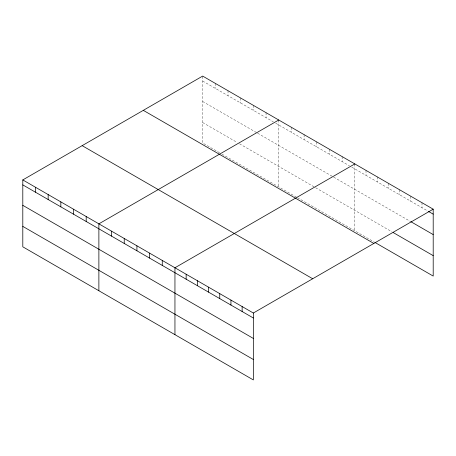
<?xml version="1.0" encoding="UTF-8"?>
<svg xmlns="http://www.w3.org/2000/svg" width="456" height="456" viewBox="0 0 456 456"><rect width="100%" height="100%" fill="white"/><g stroke="black" fill="none" stroke-linecap="round" stroke-linejoin="round"><path stroke-width="0.34" stroke-dasharray="2.28 1.71" d="M202.663 81.048L273.309 121.832M275.726 123.228L349.387 165.756M351.798 167.147L427.893 211.082M202.663 101.483L257.007 132.856M257.611 133.209L333.085 176.78M333.684 177.127L410.218 221.314M202.663 122.539L237.08 142.409M239.497 143.805L314.971 187.376M315.575 187.73L391.949 231.819M219.57 152.737L202.663 142.979L202.663 76.078M221.986 154.134L296.856 197.357M297.46 197.704L374.268 242.05M422.005 202.715L422.005 207.679M410.805 196.251L410.805 201.216M399.61 189.781L399.61 194.752M388.409 183.318L388.409 188.288M377.215 176.854L377.215 181.824M366.014 170.39L366.014 175.355M354.819 163.926L354.819 230.821M342.137 156.602L342.137 161.572M329.46 149.283L329.46 154.253M316.777 141.964L316.777 146.929M304.101 134.645L304.101 139.61M291.424 127.321L291.424 132.291M278.741 120.002L278.741 186.897M266.065 112.683L266.065 117.648M253.382 105.364L253.382 110.329M240.705 98.04L240.705 103.01M228.023 90.721L228.023 95.692M215.346 83.402L215.346 88.367"/><path stroke-width="0.68" d="M22.8 179.926L253.336 313.021L253.336 379.922L22.8 246.821L22.8 179.926L202.663 76.078L433.2 209.179L433.2 276.074L374.855 242.392M278.741 120.002L98.878 223.845L98.878 290.746M354.819 163.926L174.95 267.769L174.95 334.664M253.336 313.021L433.2 209.179M428.486 211.424L433.2 214.143M410.805 221.65L433.2 234.583M393.123 232.503L433.2 255.639M143.309 110.346L373.846 243.447M82.154 145.658L312.691 278.753M22.8 184.891L253.336 317.992M22.8 205.331L253.336 338.426M22.8 226.387L253.336 359.482M242.136 306.557L242.136 311.528M230.941 300.094L230.941 305.058M219.741 293.63L219.741 298.594M208.546 287.166L208.546 292.131M197.345 280.696L197.345 285.667M186.151 274.233L186.151 279.203M162.273 260.45L162.273 265.415M149.596 253.131L149.596 258.096M136.914 245.807L136.914 250.777M124.237 238.488L124.237 243.458M111.555 231.169L111.555 236.134M86.195 216.526L86.195 221.496M73.519 209.207L73.519 214.172M60.836 201.888L60.836 206.853M48.159 194.564L48.159 199.534M35.477 187.245L35.477 192.215"/></g></svg>
